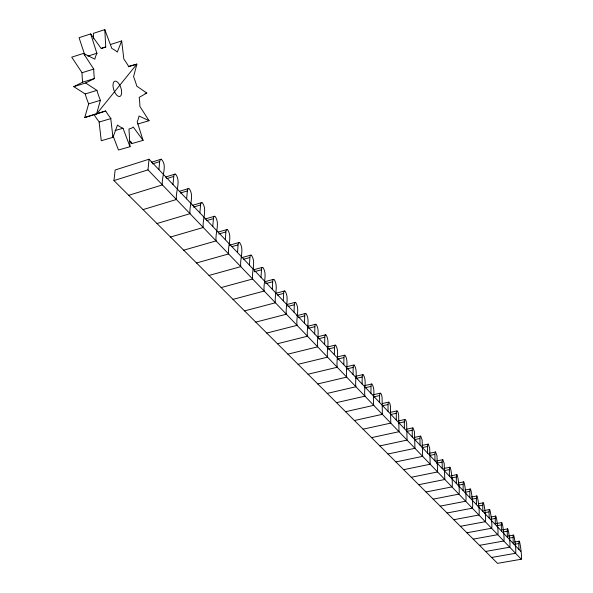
<?xml version="1.0" encoding="UTF-8"?>
<svg xmlns="http://www.w3.org/2000/svg" width="593" height="593" viewBox="0 0 593 593"><rect width="100%" height="100%" fill="white"/><g stroke="black" fill="none" stroke-linecap="round" stroke-linejoin="round"><path stroke-width="0.89" d="M353.072 374.479L353.183 366.518L354.177 364.984C358.254 371.174 354.658 379.839 355.919 386.747L327.232 393.404M519.001 549.541C517.919 526.829 522.566 556.894 521.277 559.236L497.527 563.35L113.952 180.576L115.146 169.998L149.036 159.22L520.78 551.408M343.814 364.71L343.955 356.689L344.985 355.163C349.136 361.396 345.43 370.151 346.69 377.118L317.744 383.938M513.264 543.485C512.219 520.639 516.888 550.912 515.562 553.269L491.627 557.464M507.415 537.317C506.415 514.339 511.099 544.804 509.735 547.191L485.615 551.46M334.333 354.71L334.504 346.631L335.571 345.104C339.796 351.39 335.986 360.233 337.239 367.26L308.026 374.242M501.463 531.031C500.507 507.919 505.199 538.585 503.798 541.001L479.492 545.352M324.616 344.459L324.831 336.32L325.275 335.067L325.935 334.8C330.234 341.138 326.32 350.07 327.558 357.164L298.086 364.317M495.392 524.62C494.48 501.374 499.195 532.247 497.749 534.686L473.258 539.126M314.668 333.963L314.92 325.765L315.387 324.512L316.062 324.252C320.435 330.635 316.41 339.663 317.648 346.823L287.894 354.154M489.203 518.097C488.335 494.71 493.072 525.783 491.582 528.259L466.899 532.781M482.887 511.44C482.079 487.92 486.831 519.201 485.289 521.699L460.413 526.31M304.468 323.207L304.765 314.942L305.247 313.69L305.944 313.445C310.406 319.879 306.262 328.996 307.485 336.216L277.457 343.74M476.453 504.65C475.697 480.99 480.463 512.485 478.877 515.006L453.801 519.713M294.017 312.177L294.358 303.853L294.854 302.6L295.581 302.363C300.117 308.842 295.855 318.07 297.063 325.349L266.761 333.058M469.893 497.727C469.189 473.926 473.97 505.629 472.339 508.186L447.063 512.989M283.298 300.866L283.684 292.482L284.203 291.23L284.944 291C289.569 297.538 285.189 306.855 286.382 314.208L255.791 322.118M463.2 490.663C462.555 466.728 467.358 498.646 465.668 501.233L440.191 506.133M272.306 289.265L272.736 280.823L273.277 279.562L274.04 279.347C278.754 285.937 274.24 295.358 275.419 302.778L244.546 310.895M456.373 483.458C455.78 459.375 460.605 491.515 458.863 494.132L433.179 499.136M449.405 476.105C448.871 451.881 453.712 484.244 451.918 486.89L426.026 491.99M261.024 277.368L261.498 268.851L262.069 267.599L262.855 267.399C267.665 274.033 263.018 283.565 264.181 291.044L233.005 299.376M442.289 468.603L442.104 461.25L442.808 459.694L444.194 463.481L444.832 479.492L418.717 484.703M249.438 265.145L249.972 256.576L250.557 255.316L251.38 255.131C256.28 261.817 251.491 271.453 252.633 279.006L221.167 287.561M435.025 460.939L434.862 453.541L435.588 451.977L436.997 455.809L437.597 471.946L411.268 477.269M237.548 252.603L238.134 243.96L238.749 242.707L239.594 242.537C244.59 249.282 239.661 259.022 240.78 266.642L209.01 275.434M427.612 453.119L427.471 445.662L428.213 444.105L429.651 447.982L430.207 464.237L403.655 469.671M225.333 239.713L225.977 231.011L226.615 229.758L227.49 229.602C232.589 236.399 227.512 246.251 228.609 253.945L196.528 262.973M420.037 445.128L419.918 437.619L420.689 436.055L422.142 439.984L422.653 456.358L395.887 461.917M412.298 436.967L412.209 429.399L413.002 427.842L414.477 431.823L414.944 448.315L387.948 453.993M212.783 226.474L213.487 217.705L214.155 216.452L215.051 216.312C220.262 223.168 215.029 233.131 216.104 240.899L183.704 250.179M404.396 428.62L404.322 421L405.145 419.444L406.02 420.719L406.642 423.476L407.065 440.095L379.839 445.899M199.878 212.865L200.649 204.029L201.346 202.776L202.272 202.658C207.587 209.566 202.198 219.64 203.243 227.482L170.525 237.03M396.309 420.096L396.272 412.424L397.117 410.867L398.007 412.157L398.644 414.952L399.015 431.697L371.552 437.634M186.617 198.87L187.455 189.968L188.174 188.722L189.137 188.611C194.563 195.586 189.004 205.771 190.019 213.688L156.982 223.509M388.052 411.379L388.037 403.648L388.912 402.098L389.816 403.41L390.461 406.235L390.78 423.105L363.079 429.176M379.602 402.469L379.616 394.679L380.521 393.129L381.447 394.471L382.092 397.325L382.359 414.322L354.414 420.533M172.963 184.467L173.875 175.506L174.624 174.26L175.617 174.172C181.169 181.206 175.439 191.509 176.417 199.5L143.046 209.603M370.959 393.352L371.003 385.509L371.937 383.96C375.88 390.061 372.471 398.548 373.746 405.345L345.556 411.698M158.917 169.65L159.658 161.607L160.251 159.865L161.185 159.191C168.012 165.284 161.163 177.174 162.415 184.897L128.711 195.297M362.123 384.027L362.197 376.125L363.161 374.583C367.171 380.728 363.665 389.305 364.94 396.154L336.498 402.654M521.277 559.236L147.998 169.857L149.036 159.22M73.777 86.66L85.614 82.99L96.933 90.366A42.74 19.658 71.5 0 0 100.402 100.313L96.548 114.012L84.74 117.54L88.676 103.864A42.592 19.91 71.3 0 1 85.199 93.953L73.777 86.66L82.694 82.175L94.42 78.535A42.74 19.658 71.5 0 1 93.753 69.07L83.494 53.407L71.723 57.165L82.049 72.731A42.592 19.91 71.3 0 0 82.694 82.175M112.959 137.339L110.721 118.266A42.74 19.658 71.5 0 1 105.932 111.343L105.71 110.98L94.013 114.479L94.235 114.834A42.592 19.91 71.3 0 0 99.061 121.721L101.262 140.734L112.959 137.339L117.503 125.079A42.74 19.658 71.5 0 0 123.018 128.251L130 146.716L118.467 150.007L113.055 135.804M110.387 44.542L121.676 40.939L117.303 52.08A42.74 19.658 71.5 0 0 111.832 48.463L104.798 29.65L93.346 33.364L93.635 38.864M84.851 55.156L79.054 37.693L90.685 33.92L96.918 53.444A42.74 19.658 71.5 0 0 94.821 59.181L83.494 53.407M121.676 40.939L123.863 59.159A42.74 19.658 71.5 0 1 128.399 66.045L128.599 66.401L136.887 64.103L133.558 76.712A42.74 19.658 71.5 0 1 136.79 86.178L146.782 93.034L139.17 97.378A42.74 19.658 71.5 0 1 139.874 106.406L149.065 120.705L137.843 123.981M85.614 82.99L94.42 78.535M84.74 117.54L93.175 114.753M105.71 110.98L96.548 114.012L136.887 64.103L128.288 66.772M101.64 48.418L105.747 47.114L104.798 29.65M87.92 56.105L97.044 53.207M151.497 162.26L161.185 159.191M152.601 163.838L159.658 161.607M113.952 180.576L147.998 169.857M82.049 72.731L93.753 69.07M165.514 177.048L175.105 174.068M166.655 178.656L173.645 176.484M85.199 93.953L96.933 90.366M180.005 191.154L188.633 188.515M180.309 193.051L187.232 190.946M88.676 103.864L100.402 100.313M145.07 93.553L146.782 93.034M192.132 205.46L201.79 202.569M193.407 207.105L200.449 205M99.298 122.017L110.958 118.563M205.022 219.047L214.584 216.237M206.32 220.722L213.295 218.676M115.02 130.586L123.018 128.251M218.187 232.093L227.037 229.535M218.698 234.02L225.792 231.974M129.519 140.674L131.713 143.61L143.069 140.363L137.191 121.802A42.74 19.658 71.5 0 0 139.029 116.02L149.065 120.705M229.513 245.213L239.149 242.478M231.811 246.666L237.963 244.924M241.403 257.747L250.95 255.079M243.716 259.223L249.809 257.525M253.596 269.785L262.447 267.354M254.249 271.742L261.343 269.8M264.878 281.682L273.64 279.318M265.56 283.654L272.587 281.764M275.619 293.35L284.558 290.978M277.45 295.032L283.543 293.416M286.345 304.661L295.203 302.341M288.013 306.403L294.224 304.787M296.804 315.691L305.58 313.43M298.487 317.448L304.639 315.869M307.641 326.291L315.706 324.245M308.523 328.27L314.801 326.684M317.596 336.794L325.587 334.8M318.493 338.788L324.719 337.239M327.321 347.053L335.238 345.111M328.233 349.047L334.4 347.535M337.461 356.912L344.659 355.17M337.743 359.069L343.858 357.594M346.727 366.704L353.858 364.999M346.838 368.905L353.087 367.423M355.785 376.266L362.849 374.606M355.911 378.467L362.108 377.015M364.628 385.613L371.633 383.99M364.784 387.815L370.921 386.399M373.056 394.805L380.224 393.166M373.256 396.999L379.542 395.568M382.403 403.536L388.623 402.136M382.626 405.731L387.963 404.53M390.668 412.283L396.836 410.912M390.913 414.47L396.206 413.299M398.555 420.874L404.871 419.496M398.837 423.061L404.263 421.875M406.472 429.243L412.735 427.894M406.776 431.422L412.15 430.266M414.218 437.434L420.43 436.114M414.537 439.613L419.866 438.479M422.06 445.402L428.213 444.105M422.134 447.626L427.427 446.514M429.273 453.289L435.588 451.977M429.399 455.513L434.825 454.386M436.537 460.976L442.808 459.694M436.685 463.2L442.067 462.095M443.66 468.507L449.879 467.247M444.713 470.545L449.168 469.649M450.643 475.89L456.803 474.652M451.703 477.928L456.121 477.046M458.167 482.984L463.593 481.909M458.396 485.193L462.933 484.296M464.868 490.077L470.249 489.025M465.112 492.279L469.612 491.404M471.435 497.03L476.779 495.993M471.694 499.232L476.157 498.372M478.759 503.679L483.176 502.834M478.151 506.044L482.583 505.199M483.999 510.573L489.455 509.543M484.488 512.73L488.877 511.9M491.1 516.963L495.607 516.118M490.537 519.312L495.051 518.475M496.282 523.567L501.648 522.574M496.63 525.746L501.115 524.924M502.249 529.883L507.578 528.912M503.501 531.899L507.059 531.254M508.105 536.079L513.397 535.131M509.365 538.096L512.901 537.458M514.568 542.039L519.105 541.231M514.072 544.367L518.63 543.559M143.069 140.363L133.262 127.058A42.74 19.658 71.5 0 1 128.963 128.977L130 146.716M90.685 33.92L101.21 48.544A42.74 19.658 71.5 0 1 105.747 47.114M131.142 141.875L131.713 143.61M114.657 92.034L114.449 91.589A8.028 3.691 71.5 0 1 115.872 81.182A8.028 3.691 71.5 0 1 121.602 93.397A8.028 3.691 71.5 0 1 114.657 92.034"/></g></svg>
